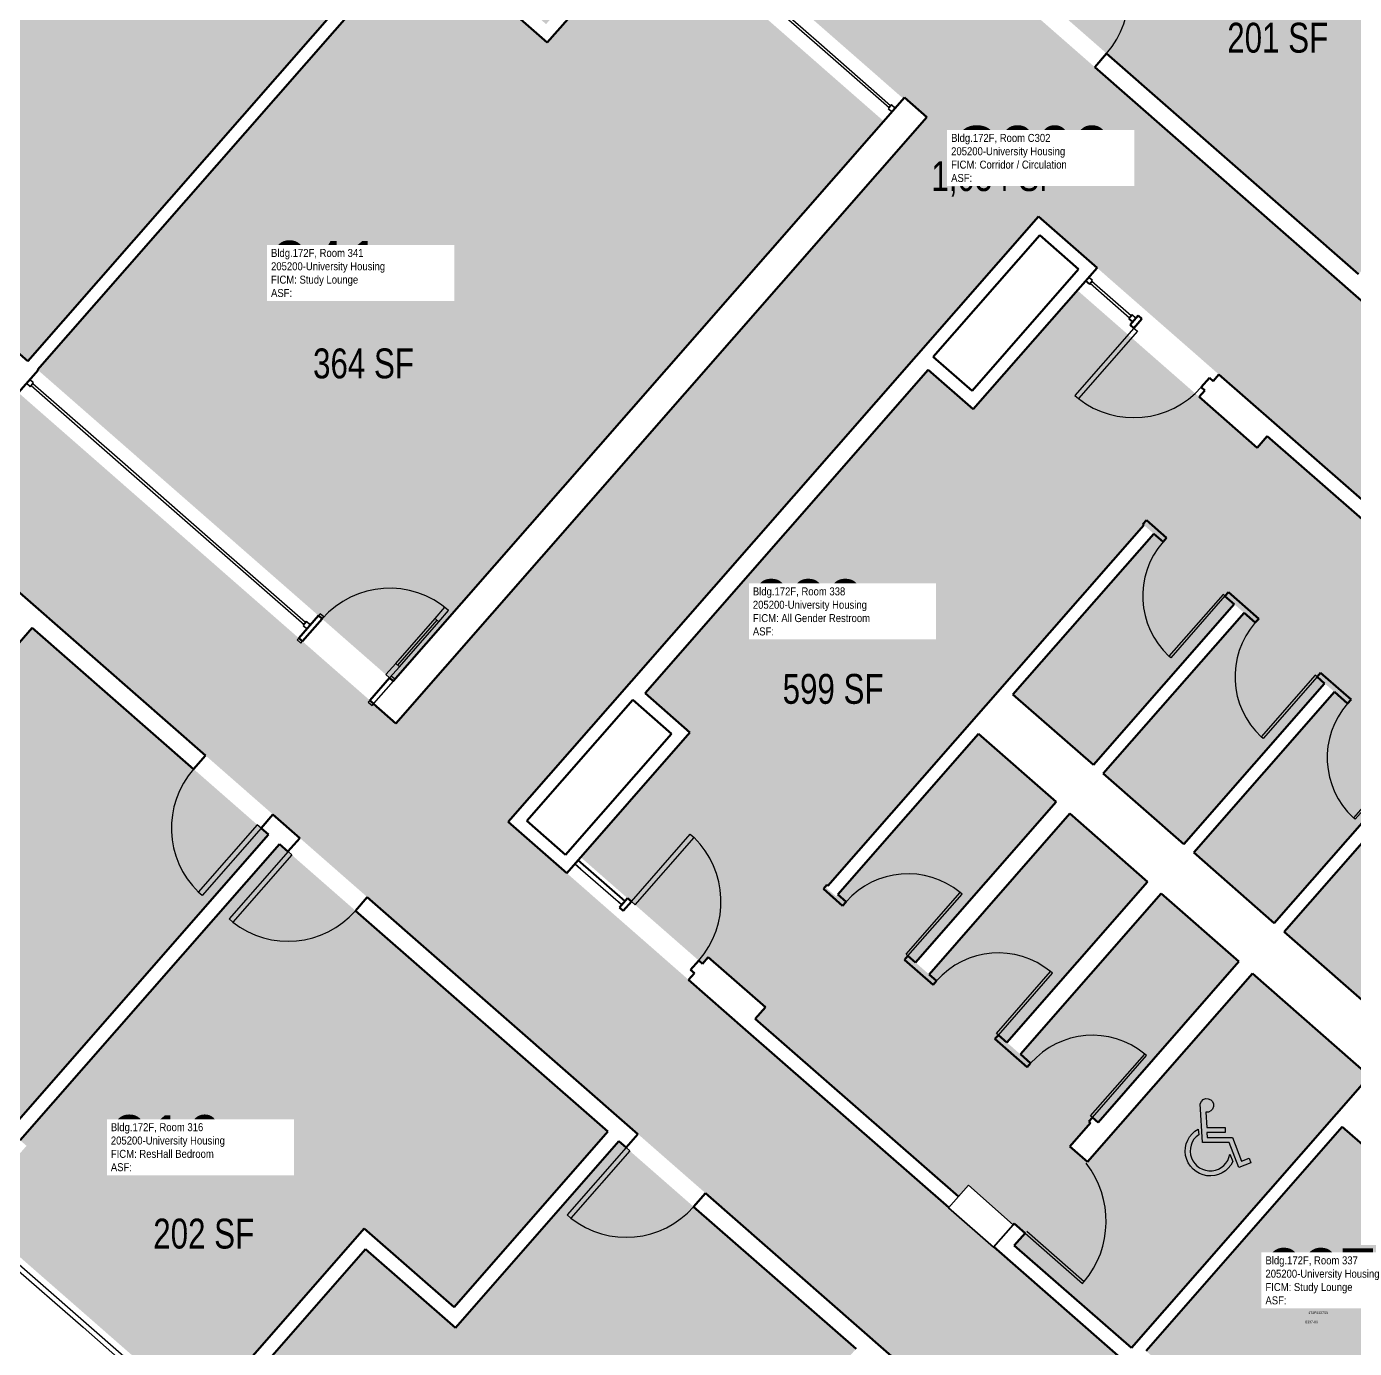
# Model space of a CAD drawing. Header units: inches. Extents: x 69234239 to 69236626, y 27656166 to 27658522.
# Drawn here: x 69234637 to 69235170, y 27657476 to 27658007 of the extents above; entities that cross this region are included whole.
import ezdxf
from ezdxf.enums import TextEntityAlignment as Align

# ---------------------------------------------------------------- set-up
doc = ezdxf.new("R2010")
doc.units = ezdxf.units.IN
doc.header["$LTSCALE"] = 100
doc.header["$MEASUREMENT"] = 0
doc.layers.get('0').update_dxf_attribs({"linetype": 'CONTINUOUS'})
for name, color, linetype in [('A-COLS', 5, 'CONTINUOUS'), ('A-DOOR', 2, 'CONTINUOUS'), ('A-GLAZ', 1, 'CONTINUOUS'), ('A-IDEN-ICON', 4, 'CONTINUOUS'), ('A-IDEN-RNUM', 7, 'CONTINUOUS'), ('A-IDEN-SNUM', 4, 'CONTINUOUS'), ('A-IDEN-VNUM', 4, 'CONTINUOUS'), ('A-WALL', 5, 'CONTINUOUS'), ('AREA-TEXT', 3, 'CONTINUOUS'), ('Rooms-Category-Color', 7, 'CONTINUOUS'), ('Rooms-College-Color', 7, 'CONTINUOUS'), ('Rooms-Department-Color', 7, 'CONTINUOUS'), ('Rooms-Division-Color', 7, 'CONTINUOUS'), ('Rooms-Information', 7, 'CONTINUOUS')]:
    doc.layers.add(name, color=color, linetype=linetype)
doc.styles.add('CP_AREA', font='arial.ttf', dxfattribs={"height": 15})
doc.styles.add('CP_ROOMSNUMBER', font='arial.ttf', dxfattribs={"height": 1})
doc.styles.add('CP_ROOMVNUMBER', font='arial.ttf', dxfattribs={"width": 0.85, "height": 0.075})

# ---------------------------------------------------------------- blocks, each defined once
blk = doc.blocks.new('08_Single-Flush - 08_Single-Flush_3_-0_ x 7_-0_-5597139-LEVEL 3')
at = {"layer": 'A-DOOR', "color": 7}
for p, q in [((16, -3.62), (16, -39.57)), ((18, -3.62), (16, -3.62)), ((18, -3.62), (18, -39.57)), ((18, -39.57), (16, -39.57))]:
    blk.add_line(p, q, dxfattribs=at)
at = {"layer": 'A-DOOR', "lineweight": 25}
blk.add_arc((18, -3.62), 36, 180, 266.8153, dxfattribs=at)
blk = doc.blocks.new('08_Single-Flush - 08_Single-Flush_3_-0_ x 7_-0_-5597140-LEVEL 3')
at = {"layer": 'A-DOOR', "color": 7}
for p, q in [((16, 3.62), (16, 39.57)), ((18, 39.57), (16, 39.57)), ((18, 3.62), (18, 39.57)), ((18, 3.62), (16, 3.62))]:
    blk.add_line(p, q, dxfattribs=at)
at = {"layer": 'A-DOOR', "lineweight": 25}
blk.add_arc((18, 3.62), 36, 93.1847, 180, dxfattribs=at)
blk = doc.blocks.new('08_Single-Flush - 08_Single-Flush_3_-0_ x 7_-0_-3393117-LEVEL 3')
at = {"layer": 'A-DOOR', "color": 7}
for p, q in [((16, -2.5), (16, -38.44)), ((18, -2.5), (16, -2.5)), ((18, -2.5), (18, -38.44)), ((18, -38.44), (16, -38.44))]:
    blk.add_line(p, q, dxfattribs=at)
at = {"layer": 'A-DOOR', "lineweight": 25}
blk.add_arc((18, -2.5), 36, 180, 266.8153, dxfattribs=at)
blk = doc.blocks.new('08_Single-Flush - 08_Single-Flush_3_-0_ x 7_-0_-3393118-LEVEL 3')
at = {"layer": 'A-DOOR', "color": 7}
for p, q in [((16, 2.5), (16, 38.44)), ((18, 38.44), (16, 38.44)), ((18, 2.5), (18, 38.44)), ((18, 2.5), (16, 2.5))]:
    blk.add_line(p, q, dxfattribs=at)
at = {"layer": 'A-DOOR', "lineweight": 25}
blk.add_arc((18, 2.5), 36, 93.1847, 180, dxfattribs=at)
blk = doc.blocks.new('Panel Door - Panel Door_2_-9_ x 7_-8_-4517476-LEVEL 3')
at = {"layer": 'A-DOOR', "color": 7}
for p, q in [((15.5, -1.06), (15.5, -34.05)), ((16.5, -1.06), (15.5, -1.06)), ((16.5, -1.06), (16.5, -34.05)), ((16.5, -34.05), (15.5, -34.05))]:
    blk.add_line(p, q, dxfattribs=at)
at = {"layer": 'A-DOOR', "lineweight": 25}
blk.add_arc((16.5, -1.06), 33, 180, 268.2635, dxfattribs=at)
blk = doc.blocks.new('Panel Door - Panel Door_2_-9_ x 7_-8_-4517478-LEVEL 3')
at = {"layer": 'A-DOOR', "color": 7}
for p, q in [((15.5, 1.06), (15.5, 34.05)), ((16.5, 34.05), (15.5, 34.05)), ((16.5, 1.06), (16.5, 34.05)), ((16.5, 1.06), (15.5, 1.06))]:
    blk.add_line(p, q, dxfattribs=at)
at = {"layer": 'A-DOOR', "lineweight": 25}
blk.add_arc((16.5, 1.06), 33, 91.7365, 180, dxfattribs=at)
blk = doc.blocks.new('Panel Door - Panel Door_3_-2_ x 7_-8_-V58-LEVEL 3')
at = {"layer": 'A-DOOR', "color": 7}
for p, q in [((18, 8.31), (18, 39.05)), ((19, 39.05), (18, 39.05)), ((19, 8.31), (19, 39.05))]:
    blk.add_line(p, q, dxfattribs=at)
at = {"layer": 'A-DOOR', "lineweight": 25}
blk.add_arc((19, 1.06), 38, 91.508, 168.978, dxfattribs=at)
blk = doc.blocks.new('CPHC')
for points in [[(10, 11), (10, 10), (6.37, 10), (6.43, 9), (11.48, 9), (13.31, 4.28), (14.82, 4.87), (15.18, 3.93), (12.74, 2.99), (10.79, 8), (5.49, 8), (5.01, 15.77, -2.310496), (6.12, 14.1), (6.31, 11)], [(4.7, 9.57, 1.506288), (10.95, 5.66), (11.53, 4.17, -1.382884), (4.63, 10.7)]]:
    blk.add_lwpolyline(points, format="xyb", close=True)

msp = doc.modelspace()

# ---------------------------------------------------------------- hatches: boundary and pattern name
at = {"layer": 'Rooms-Category-Color', "true_color": 0x728ef3}
for points in [[(69234474.84, 27658015.05), (69234477.04, 27658013.12), (69234478.93, 27658011.47), (69234491.69, 27658000.3), (69234637.24, 27657872.83), (69234695.94, 27657939.86), (69234792.97, 27658050.67), (69234834.23, 27658097.78), (69234675.91, 27658236.42), (69234674.03, 27658238.07), (69234671.83, 27658239.99), (69234568.96, 27658330.08), (69234371.97, 27658105.13)], [(69235040.42, 27658022.8), (69235171.75, 27657907.79), (69235233.41, 27657978.21), (69235197.13, 27658009.98), (69235262.95, 27658085.13), (69235167.9, 27658168.37), (69235160.41, 27658159.81), (69235162.42, 27658158.05), (69235148.75, 27658142.44), (69235146.61, 27658139.99), (69235144.6, 27658141.75)], [(69234784.07, 27657744.26), (69234981.06, 27657969.2), (69234888.91, 27658049.9), (69234845.92, 27658000.81), (69234795.19, 27658045.23), (69234699.89, 27657936.4), (69234700.13, 27657936.19), (69234641.4, 27657869.19)], [(69234537.36, 27657722.36), (69234475.53, 27657651.76), (69234606.51, 27657537.05), (69234614, 27657545.61), (69234611.94, 27657547.42), (69234625.61, 27657563.03), (69234627.75, 27657565.48), (69234629.82, 27657563.66), (69234733.97, 27657682.6), (69234639.09, 27657765.68), (69234573.47, 27657690.74)], [(69234706.66, 27657449.35), (69234772.37, 27657524.38), (69234808.48, 27657492.75), (69234870.23, 27657563.27), (69234738.39, 27657678.73), (69234634.24, 27657559.79), (69234636.77, 27657557.57), (69234620.96, 27657539.52), (69234618.89, 27657541.33), (69234611.4, 27657532.77), (69234704.84, 27657450.94)], [(69235165.23, 27657565.14), (69235118.09, 27657511.31), (69235086.43, 27657475.16), (69235088.5, 27657473.35), (69235117.27, 27657448.15), (69235175.23, 27657397.39), (69235190.95, 27657415.34), (69235192.68, 27657417.31), (69235192.72, 27657417.36), (69235254.06, 27657487.35)], [(69234772.92, 27657516.09), (69234706.8, 27657440.59), (69234706.52, 27657440.83), (69234689.39, 27657421.27), (69234689.67, 27657421.03), (69234687.36, 27657418.39), (69234818.27, 27657303.76), (69234839.84, 27657328.4), (69234849.48, 27657339.4), (69234847.41, 27657341.21), (69234863.22, 27657359.27), (69234865.76, 27657357.05), (69234969.91, 27657475.98), (69234874.65, 27657559.4), (69234809.03, 27657484.46)]]:
    msp.add_hatch(color=171, dxfattribs=at).paths.add_polyline_path(points)
at = {"layer": 'Rooms-Category-Color', "true_color": 0xadadad}
for points in [[(69234685.7, 27658243.8), (69234846.08, 27658103.34), (69234798.65, 27658049.18), (69234845.43, 27658008.22), (69234892.86, 27658062.38), (69234988.96, 27657978.23), (69234989.36, 27657978.68), (69234998.39, 27657970.78), (69234994.04, 27657965.81), (69234789.14, 27657731.84), (69234785.11, 27657727.23), (69234776.08, 27657735.13), (69234776.16, 27657735.23), (69234637.57, 27657856.59), (69234633.57, 27657860.09), (69234633.57, 27657860.09), (69234631.31, 27657862.08), (69234483.78, 27657991.27), (69234472.9, 27658000.8), (69234433.28, 27657955.56), (69234458.14, 27657933.8), (69234458.13, 27657933.78), (69234505.4, 27657892.39), (69234641.66, 27657773.07), (69234740.95, 27657686.12), (69234877.22, 27657566.79), (69234976.9, 27657479.5), (69235094.64, 27657376.4), (69235214.47, 27657271.45), (69235254.01, 27657316.6), (69235244.41, 27657325.01), (69235246.38, 27657327.27), (69235217.61, 27657352.47), (69235215.61, 27657350.19), (69235200.19, 27657363.7), (69235171.35, 27657388.98), (69235171.35, 27657388.98), (69235111.42, 27657441.46), (69235113.4, 27657443.73), (69235084.63, 27657468.93), (69235082.64, 27657466.66), (69235080.58, 27657468.47), (69235080.59, 27657468.47), (69235007.19, 27657532.75), (69234926.02, 27657603.83), (69234925.59, 27657604.21), (69234925.59, 27657604.21), (69234902.25, 27657624.64), (69234854.17, 27657666.75), (69234853.75, 27657667.12), (69234851.75, 27657668.83), (69234830.25, 27657687.67), (69234878.01, 27657742.2), (69234878.01, 27657742.2), (69234995.22, 27657876.06), (69235043.24, 27657930.88), (69235064.76, 27657912.03), (69235067.49, 27657909.64), (69235071.46, 27657906.16), (69235115.22, 27657867.84), (69235138.94, 27657847.07), (69235138.93, 27657847.07), (69235248.09, 27657751.48), (69235291.57, 27657713.4), (69235466.98, 27657559.79), (69235506.55, 27657604.96), (69235386.59, 27657710.01), (69235268.87, 27657813.1), (69235169.18, 27657900.4), (69235033.43, 27658019.28), (69234801.16, 27658222.68), (69234801.11, 27658222.73), (69234797.91, 27658225.52), (69234751.91, 27658265.8), (69234751.91, 27658265.8), (69234744.42, 27658272.37), (69234725.34, 27658289.07)], [(69234859.34, 27657673.52), (69234908.28, 27657630.67), (69234910.58, 27657633.3), (69234933.5, 27657613.23), (69234929.46, 27657608.63), (69235011.06, 27657537.17), (69235015.03, 27657541.71), (69235033.08, 27657525.89), (69235033.45, 27657526.32), (69235037.81, 27657522.5), (69235033.47, 27657517.55), (69235080.5, 27657476.36), (69235176.16, 27657585.6), (69235129.13, 27657626.78), (69235062.85, 27657551.09), (69235055.79, 27657557.27), (69235064.14, 27657566.8), (69235063.48, 27657567.38), (69235064.88, 27657568.98), (69235067.14, 27657567), (69235123.67, 27657631.56), (69235092.45, 27657658.9), (69235035.92, 27657594.34), (69235030.47, 27657599.12), (69235087, 27657663.67), (69235055.78, 27657691.02), (69234999.24, 27657626.46), (69234993.79, 27657631.24), (69235050.32, 27657695.79), (69235019.1, 27657723.13), (69234961.87, 27657657.78), (69234957.92, 27657661.24), (69234982.34, 27657689.12), (69235061.81, 27657779.87), (69235061.43, 27657780.2), (69235085.52, 27657806.95), (69235089.47, 27657803.49), (69235032.94, 27657738.93), (69235065.29, 27657710.6), (69235121.83, 27657775.16), (69235125.78, 27657771.7), (69235069.24, 27657707.14), (69235101.59, 27657678.81), (69235158.12, 27657743.37), (69235162.07, 27657739.92), (69235105.54, 27657675.36), (69235137.88, 27657647.03), (69235194.42, 27657711.59), (69235204.49, 27657722.64), (69235208.22, 27657719.37), (69235141.83, 27657643.57), (69235189.99, 27657601.39), (69235285.72, 27657710.71), (69235237.56, 27657752.88), (69235233.29, 27657748), (69235230.09, 27657750.73), (69235230.38, 27657751.06), (69235212.33, 27657766.87), (69235216.35, 27657771.46), (69235135.06, 27657842.65), (69235131.03, 27657838.04), (69235107.37, 27657858.77), (69235058.83, 27657901.27), (69235017, 27657853.5), (69234998.95, 27657869.3), (69234885.19, 27657739.4), (69234903.22, 27657723.62)]]:
    msp.add_hatch(color=253, dxfattribs=at).paths.add_polyline_path(points)
at = {"layer": 'Rooms-College-Color', "true_color": 0xadadad}
for points in [[(69234474.84, 27658015.05), (69234477.04, 27658013.12), (69234478.93, 27658011.47), (69234491.69, 27658000.3), (69234637.24, 27657872.83), (69234695.94, 27657939.86), (69234792.97, 27658050.67), (69234834.23, 27658097.78), (69234675.91, 27658236.42), (69234674.03, 27658238.07), (69234671.83, 27658239.99), (69234568.96, 27658330.08), (69234371.97, 27658105.13)], [(69234685.7, 27658243.8), (69234846.08, 27658103.34), (69234798.65, 27658049.18), (69234845.43, 27658008.22), (69234892.86, 27658062.38), (69234988.96, 27657978.23), (69234989.36, 27657978.68), (69234998.39, 27657970.78), (69234994.04, 27657965.81), (69234789.14, 27657731.84), (69234785.11, 27657727.23), (69234776.08, 27657735.13), (69234776.16, 27657735.23), (69234637.57, 27657856.59), (69234633.57, 27657860.09), (69234633.57, 27657860.09), (69234631.31, 27657862.08), (69234483.78, 27657991.27), (69234472.9, 27658000.8), (69234433.28, 27657955.56), (69234458.14, 27657933.8), (69234458.13, 27657933.78), (69234505.4, 27657892.39), (69234641.66, 27657773.07), (69234740.95, 27657686.12), (69234877.22, 27657566.79), (69234976.9, 27657479.5), (69235094.64, 27657376.4), (69235214.47, 27657271.45), (69235254.01, 27657316.6), (69235244.41, 27657325.01), (69235246.38, 27657327.27), (69235217.61, 27657352.47), (69235215.61, 27657350.19), (69235200.19, 27657363.7), (69235171.35, 27657388.98), (69235171.35, 27657388.98), (69235111.42, 27657441.46), (69235113.4, 27657443.73), (69235084.63, 27657468.93), (69235082.64, 27657466.66), (69235080.58, 27657468.47), (69235080.59, 27657468.47), (69235007.19, 27657532.75), (69234926.02, 27657603.83), (69234925.59, 27657604.21), (69234925.59, 27657604.21), (69234902.25, 27657624.64), (69234854.17, 27657666.75), (69234853.75, 27657667.12), (69234851.75, 27657668.83), (69234830.25, 27657687.67), (69234878.01, 27657742.2), (69234878.01, 27657742.2), (69234995.22, 27657876.06), (69235043.24, 27657930.88), (69235064.76, 27657912.03), (69235067.49, 27657909.64), (69235071.46, 27657906.16), (69235115.22, 27657867.84), (69235138.94, 27657847.07), (69235138.93, 27657847.07), (69235248.09, 27657751.48), (69235291.57, 27657713.4), (69235466.98, 27657559.79), (69235506.55, 27657604.96), (69235386.59, 27657710.01), (69235268.87, 27657813.1), (69235169.18, 27657900.4), (69235033.43, 27658019.28), (69234801.16, 27658222.68), (69234801.11, 27658222.73), (69234797.91, 27658225.52), (69234751.91, 27658265.8), (69234751.91, 27658265.8), (69234744.42, 27658272.37), (69234725.34, 27658289.07)], [(69235040.42, 27658022.8), (69235171.75, 27657907.79), (69235233.41, 27657978.21), (69235197.13, 27658009.98), (69235262.95, 27658085.13), (69235167.9, 27658168.37), (69235160.41, 27658159.81), (69235162.42, 27658158.05), (69235148.75, 27658142.44), (69235146.61, 27658139.99), (69235144.6, 27658141.75)], [(69234784.07, 27657744.26), (69234981.06, 27657969.2), (69234888.91, 27658049.9), (69234845.92, 27658000.81), (69234795.19, 27658045.23), (69234699.89, 27657936.4), (69234700.13, 27657936.19), (69234641.4, 27657869.19)], [(69234859.34, 27657673.52), (69234908.28, 27657630.67), (69234910.58, 27657633.3), (69234933.5, 27657613.23), (69234929.46, 27657608.63), (69235011.06, 27657537.17), (69235015.03, 27657541.71), (69235033.08, 27657525.89), (69235033.45, 27657526.32), (69235037.81, 27657522.5), (69235033.47, 27657517.55), (69235080.5, 27657476.36), (69235176.16, 27657585.6), (69235129.13, 27657626.78), (69235062.85, 27657551.09), (69235055.79, 27657557.27), (69235064.14, 27657566.8), (69235063.48, 27657567.38), (69235064.88, 27657568.98), (69235067.14, 27657567), (69235123.67, 27657631.56), (69235092.45, 27657658.9), (69235035.92, 27657594.34), (69235030.47, 27657599.12), (69235087, 27657663.67), (69235055.78, 27657691.02), (69234999.24, 27657626.46), (69234993.79, 27657631.24), (69235050.32, 27657695.79), (69235019.1, 27657723.13), (69234961.87, 27657657.78), (69234957.92, 27657661.24), (69234982.34, 27657689.12), (69235061.81, 27657779.87), (69235061.43, 27657780.2), (69235085.52, 27657806.95), (69235089.47, 27657803.49), (69235032.94, 27657738.93), (69235065.29, 27657710.6), (69235121.83, 27657775.16), (69235125.78, 27657771.7), (69235069.24, 27657707.14), (69235101.59, 27657678.81), (69235158.12, 27657743.37), (69235162.07, 27657739.92), (69235105.54, 27657675.36), (69235137.88, 27657647.03), (69235194.42, 27657711.59), (69235204.49, 27657722.64), (69235208.22, 27657719.37), (69235141.83, 27657643.57), (69235189.99, 27657601.39), (69235285.72, 27657710.71), (69235237.56, 27657752.88), (69235233.29, 27657748), (69235230.09, 27657750.73), (69235230.38, 27657751.06), (69235212.33, 27657766.87), (69235216.35, 27657771.46), (69235135.06, 27657842.65), (69235131.03, 27657838.04), (69235107.37, 27657858.77), (69235058.83, 27657901.27), (69235017, 27657853.5), (69234998.95, 27657869.3), (69234885.19, 27657739.4), (69234903.22, 27657723.62)], [(69234537.36, 27657722.36), (69234475.53, 27657651.76), (69234606.51, 27657537.05), (69234614, 27657545.61), (69234611.94, 27657547.42), (69234625.61, 27657563.03), (69234627.75, 27657565.48), (69234629.82, 27657563.66), (69234733.97, 27657682.6), (69234639.09, 27657765.68), (69234573.47, 27657690.74)], [(69234706.66, 27657449.35), (69234772.37, 27657524.38), (69234808.48, 27657492.75), (69234870.23, 27657563.27), (69234738.39, 27657678.73), (69234634.24, 27657559.79), (69234636.77, 27657557.57), (69234620.96, 27657539.52), (69234618.89, 27657541.33), (69234611.4, 27657532.77), (69234704.84, 27657450.94)], [(69235165.23, 27657565.14), (69235118.09, 27657511.31), (69235086.43, 27657475.16), (69235088.5, 27657473.35), (69235117.27, 27657448.15), (69235175.23, 27657397.39), (69235190.95, 27657415.34), (69235192.68, 27657417.31), (69235192.72, 27657417.36), (69235254.06, 27657487.35)], [(69234772.92, 27657516.09), (69234706.8, 27657440.59), (69234706.52, 27657440.83), (69234689.39, 27657421.27), (69234689.67, 27657421.03), (69234687.36, 27657418.39), (69234818.27, 27657303.76), (69234839.84, 27657328.4), (69234849.48, 27657339.4), (69234847.41, 27657341.21), (69234863.22, 27657359.27), (69234865.76, 27657357.05), (69234969.91, 27657475.98), (69234874.65, 27657559.4), (69234809.03, 27657484.46)]]:
    msp.add_hatch(color=253, dxfattribs=at).paths.add_polyline_path(points)
at = {"layer": 'Rooms-Department-Color', "true_color": 0x604aed}
for points in [[(69234474.84, 27658015.05), (69234477.04, 27658013.12), (69234478.93, 27658011.47), (69234491.69, 27658000.3), (69234637.24, 27657872.83), (69234695.94, 27657939.86), (69234792.97, 27658050.67), (69234834.23, 27658097.78), (69234675.91, 27658236.42), (69234674.03, 27658238.07), (69234671.83, 27658239.99), (69234568.96, 27658330.08), (69234371.97, 27658105.13)], [(69235040.42, 27658022.8), (69235171.75, 27657907.79), (69235233.41, 27657978.21), (69235197.13, 27658009.98), (69235262.95, 27658085.13), (69235167.9, 27658168.37), (69235160.41, 27658159.81), (69235162.42, 27658158.05), (69235148.75, 27658142.44), (69235146.61, 27658139.99), (69235144.6, 27658141.75)], [(69234784.07, 27657744.26), (69234981.06, 27657969.2), (69234888.91, 27658049.9), (69234845.92, 27658000.81), (69234795.19, 27658045.23), (69234699.89, 27657936.4), (69234700.13, 27657936.19), (69234641.4, 27657869.19)], [(69234537.36, 27657722.36), (69234475.53, 27657651.76), (69234606.51, 27657537.05), (69234614, 27657545.61), (69234611.94, 27657547.42), (69234625.61, 27657563.03), (69234627.75, 27657565.48), (69234629.82, 27657563.66), (69234733.97, 27657682.6), (69234639.09, 27657765.68), (69234573.47, 27657690.74)], [(69234706.66, 27657449.35), (69234772.37, 27657524.38), (69234808.48, 27657492.75), (69234870.23, 27657563.27), (69234738.39, 27657678.73), (69234634.24, 27657559.79), (69234636.77, 27657557.57), (69234620.96, 27657539.52), (69234618.89, 27657541.33), (69234611.4, 27657532.77), (69234704.84, 27657450.94)], [(69235165.23, 27657565.14), (69235118.09, 27657511.31), (69235086.43, 27657475.16), (69235088.5, 27657473.35), (69235117.27, 27657448.15), (69235175.23, 27657397.39), (69235190.95, 27657415.34), (69235192.68, 27657417.31), (69235192.72, 27657417.36), (69235254.06, 27657487.35)], [(69234772.92, 27657516.09), (69234706.8, 27657440.59), (69234706.52, 27657440.83), (69234689.39, 27657421.27), (69234689.67, 27657421.03), (69234687.36, 27657418.39), (69234818.27, 27657303.76), (69234839.84, 27657328.4), (69234849.48, 27657339.4), (69234847.41, 27657341.21), (69234863.22, 27657359.27), (69234865.76, 27657357.05), (69234969.91, 27657475.98), (69234874.65, 27657559.4), (69234809.03, 27657484.46)]]:
    msp.add_hatch(color=173, dxfattribs=at).paths.add_polyline_path(points)
at = {"layer": 'Rooms-Department-Color', "true_color": 0xacacac}
for points in [[(69234685.7, 27658243.8), (69234846.08, 27658103.34), (69234798.65, 27658049.18), (69234845.43, 27658008.22), (69234892.86, 27658062.38), (69234988.96, 27657978.23), (69234989.36, 27657978.68), (69234998.39, 27657970.78), (69234994.04, 27657965.81), (69234789.14, 27657731.84), (69234785.11, 27657727.23), (69234776.08, 27657735.13), (69234776.16, 27657735.23), (69234637.57, 27657856.59), (69234633.57, 27657860.09), (69234633.57, 27657860.09), (69234631.31, 27657862.08), (69234483.78, 27657991.27), (69234472.9, 27658000.8), (69234433.28, 27657955.56), (69234458.14, 27657933.8), (69234458.13, 27657933.78), (69234505.4, 27657892.39), (69234641.66, 27657773.07), (69234740.95, 27657686.12), (69234877.22, 27657566.79), (69234976.9, 27657479.5), (69235094.64, 27657376.4), (69235214.47, 27657271.45), (69235254.01, 27657316.6), (69235244.41, 27657325.01), (69235246.38, 27657327.27), (69235217.61, 27657352.47), (69235215.61, 27657350.19), (69235200.19, 27657363.7), (69235171.35, 27657388.98), (69235171.35, 27657388.98), (69235111.42, 27657441.46), (69235113.4, 27657443.73), (69235084.63, 27657468.93), (69235082.64, 27657466.66), (69235080.58, 27657468.47), (69235080.59, 27657468.47), (69235007.19, 27657532.75), (69234926.02, 27657603.83), (69234925.59, 27657604.21), (69234925.59, 27657604.21), (69234902.25, 27657624.64), (69234854.17, 27657666.75), (69234853.75, 27657667.12), (69234851.75, 27657668.83), (69234830.25, 27657687.67), (69234878.01, 27657742.2), (69234878.01, 27657742.2), (69234995.22, 27657876.06), (69235043.24, 27657930.88), (69235064.76, 27657912.03), (69235067.49, 27657909.64), (69235071.46, 27657906.16), (69235115.22, 27657867.84), (69235138.94, 27657847.07), (69235138.93, 27657847.07), (69235248.09, 27657751.48), (69235291.57, 27657713.4), (69235466.98, 27657559.79), (69235506.55, 27657604.96), (69235386.59, 27657710.01), (69235268.87, 27657813.1), (69235169.18, 27657900.4), (69235033.43, 27658019.28), (69234801.16, 27658222.68), (69234801.11, 27658222.73), (69234797.91, 27658225.52), (69234751.91, 27658265.8), (69234751.91, 27658265.8), (69234744.42, 27658272.37), (69234725.34, 27658289.07)], [(69234859.34, 27657673.52), (69234908.28, 27657630.67), (69234910.58, 27657633.3), (69234933.5, 27657613.23), (69234929.46, 27657608.63), (69235011.06, 27657537.17), (69235015.03, 27657541.71), (69235033.08, 27657525.89), (69235033.45, 27657526.32), (69235037.81, 27657522.5), (69235033.47, 27657517.55), (69235080.5, 27657476.36), (69235176.16, 27657585.6), (69235129.13, 27657626.78), (69235062.85, 27657551.09), (69235055.79, 27657557.27), (69235064.14, 27657566.8), (69235063.48, 27657567.38), (69235064.88, 27657568.98), (69235067.14, 27657567), (69235123.67, 27657631.56), (69235092.45, 27657658.9), (69235035.92, 27657594.34), (69235030.47, 27657599.12), (69235087, 27657663.67), (69235055.78, 27657691.02), (69234999.24, 27657626.46), (69234993.79, 27657631.24), (69235050.32, 27657695.79), (69235019.1, 27657723.13), (69234961.87, 27657657.78), (69234957.92, 27657661.24), (69234982.34, 27657689.12), (69235061.81, 27657779.87), (69235061.43, 27657780.2), (69235085.52, 27657806.95), (69235089.47, 27657803.49), (69235032.94, 27657738.93), (69235065.29, 27657710.6), (69235121.83, 27657775.16), (69235125.78, 27657771.7), (69235069.24, 27657707.14), (69235101.59, 27657678.81), (69235158.12, 27657743.37), (69235162.07, 27657739.92), (69235105.54, 27657675.36), (69235137.88, 27657647.03), (69235194.42, 27657711.59), (69235204.49, 27657722.64), (69235208.22, 27657719.37), (69235141.83, 27657643.57), (69235189.99, 27657601.39), (69235285.72, 27657710.71), (69235237.56, 27657752.88), (69235233.29, 27657748), (69235230.09, 27657750.73), (69235230.38, 27657751.06), (69235212.33, 27657766.87), (69235216.35, 27657771.46), (69235135.06, 27657842.65), (69235131.03, 27657838.04), (69235107.37, 27657858.77), (69235058.83, 27657901.27), (69235017, 27657853.5), (69234998.95, 27657869.3), (69234885.19, 27657739.4), (69234903.22, 27657723.62)]]:
    msp.add_hatch(color=253, dxfattribs=at).paths.add_polyline_path(points)
at = {"layer": 'Rooms-Division-Color', "true_color": 0x604aed}
for points in [[(69234474.84, 27658015.05), (69234477.04, 27658013.12), (69234478.93, 27658011.47), (69234491.69, 27658000.3), (69234637.24, 27657872.83), (69234695.94, 27657939.86), (69234792.97, 27658050.67), (69234834.23, 27658097.78), (69234675.91, 27658236.42), (69234674.03, 27658238.07), (69234671.83, 27658239.99), (69234568.96, 27658330.08), (69234371.97, 27658105.13)], [(69235040.42, 27658022.8), (69235171.75, 27657907.79), (69235233.41, 27657978.21), (69235197.13, 27658009.98), (69235262.95, 27658085.13), (69235167.9, 27658168.37), (69235160.41, 27658159.81), (69235162.42, 27658158.05), (69235148.75, 27658142.44), (69235146.61, 27658139.99), (69235144.6, 27658141.75)], [(69234784.07, 27657744.26), (69234981.06, 27657969.2), (69234888.91, 27658049.9), (69234845.92, 27658000.81), (69234795.19, 27658045.23), (69234699.89, 27657936.4), (69234700.13, 27657936.19), (69234641.4, 27657869.19)], [(69234537.36, 27657722.36), (69234475.53, 27657651.76), (69234606.51, 27657537.05), (69234614, 27657545.61), (69234611.94, 27657547.42), (69234625.61, 27657563.03), (69234627.75, 27657565.48), (69234629.82, 27657563.66), (69234733.97, 27657682.6), (69234639.09, 27657765.68), (69234573.47, 27657690.74)], [(69234706.66, 27657449.35), (69234772.37, 27657524.38), (69234808.48, 27657492.75), (69234870.23, 27657563.27), (69234738.39, 27657678.73), (69234634.24, 27657559.79), (69234636.77, 27657557.57), (69234620.96, 27657539.52), (69234618.89, 27657541.33), (69234611.4, 27657532.77), (69234704.84, 27657450.94)], [(69235165.23, 27657565.14), (69235118.09, 27657511.31), (69235086.43, 27657475.16), (69235088.5, 27657473.35), (69235117.27, 27657448.15), (69235175.23, 27657397.39), (69235190.95, 27657415.34), (69235192.68, 27657417.31), (69235192.72, 27657417.36), (69235254.06, 27657487.35)], [(69234772.92, 27657516.09), (69234706.8, 27657440.59), (69234706.52, 27657440.83), (69234689.39, 27657421.27), (69234689.67, 27657421.03), (69234687.36, 27657418.39), (69234818.27, 27657303.76), (69234839.84, 27657328.4), (69234849.48, 27657339.4), (69234847.41, 27657341.21), (69234863.22, 27657359.27), (69234865.76, 27657357.05), (69234969.91, 27657475.98), (69234874.65, 27657559.4), (69234809.03, 27657484.46)]]:
    msp.add_hatch(color=173, dxfattribs=at).paths.add_polyline_path(points)
at = {"layer": 'Rooms-Division-Color', "true_color": 0xadadad}
for points in [[(69234685.7, 27658243.8), (69234846.08, 27658103.34), (69234798.65, 27658049.18), (69234845.43, 27658008.22), (69234892.86, 27658062.38), (69234988.96, 27657978.23), (69234989.36, 27657978.68), (69234998.39, 27657970.78), (69234994.04, 27657965.81), (69234789.14, 27657731.84), (69234785.11, 27657727.23), (69234776.08, 27657735.13), (69234776.16, 27657735.23), (69234637.57, 27657856.59), (69234633.57, 27657860.09), (69234633.57, 27657860.09), (69234631.31, 27657862.08), (69234483.78, 27657991.27), (69234472.9, 27658000.8), (69234433.28, 27657955.56), (69234458.14, 27657933.8), (69234458.13, 27657933.78), (69234505.4, 27657892.39), (69234641.66, 27657773.07), (69234740.95, 27657686.12), (69234877.22, 27657566.79), (69234976.9, 27657479.5), (69235094.64, 27657376.4), (69235214.47, 27657271.45), (69235254.01, 27657316.6), (69235244.41, 27657325.01), (69235246.38, 27657327.27), (69235217.61, 27657352.47), (69235215.61, 27657350.19), (69235200.19, 27657363.7), (69235171.35, 27657388.98), (69235171.35, 27657388.98), (69235111.42, 27657441.46), (69235113.4, 27657443.73), (69235084.63, 27657468.93), (69235082.64, 27657466.66), (69235080.58, 27657468.47), (69235080.59, 27657468.47), (69235007.19, 27657532.75), (69234926.02, 27657603.83), (69234925.59, 27657604.21), (69234925.59, 27657604.21), (69234902.25, 27657624.64), (69234854.17, 27657666.75), (69234853.75, 27657667.12), (69234851.75, 27657668.83), (69234830.25, 27657687.67), (69234878.01, 27657742.2), (69234878.01, 27657742.2), (69234995.22, 27657876.06), (69235043.24, 27657930.88), (69235064.76, 27657912.03), (69235067.49, 27657909.64), (69235071.46, 27657906.16), (69235115.22, 27657867.84), (69235138.94, 27657847.07), (69235138.93, 27657847.07), (69235248.09, 27657751.48), (69235291.57, 27657713.4), (69235466.98, 27657559.79), (69235506.55, 27657604.96), (69235386.59, 27657710.01), (69235268.87, 27657813.1), (69235169.18, 27657900.4), (69235033.43, 27658019.28), (69234801.16, 27658222.68), (69234801.11, 27658222.73), (69234797.91, 27658225.52), (69234751.91, 27658265.8), (69234751.91, 27658265.8), (69234744.42, 27658272.37), (69234725.34, 27658289.07)], [(69234859.34, 27657673.52), (69234908.28, 27657630.67), (69234910.58, 27657633.3), (69234933.5, 27657613.23), (69234929.46, 27657608.63), (69235011.06, 27657537.17), (69235015.03, 27657541.71), (69235033.08, 27657525.89), (69235033.45, 27657526.32), (69235037.81, 27657522.5), (69235033.47, 27657517.55), (69235080.5, 27657476.36), (69235176.16, 27657585.6), (69235129.13, 27657626.78), (69235062.85, 27657551.09), (69235055.79, 27657557.27), (69235064.14, 27657566.8), (69235063.48, 27657567.38), (69235064.88, 27657568.98), (69235067.14, 27657567), (69235123.67, 27657631.56), (69235092.45, 27657658.9), (69235035.92, 27657594.34), (69235030.47, 27657599.12), (69235087, 27657663.67), (69235055.78, 27657691.02), (69234999.24, 27657626.46), (69234993.79, 27657631.24), (69235050.32, 27657695.79), (69235019.1, 27657723.13), (69234961.87, 27657657.78), (69234957.92, 27657661.24), (69234982.34, 27657689.12), (69235061.81, 27657779.87), (69235061.43, 27657780.2), (69235085.52, 27657806.95), (69235089.47, 27657803.49), (69235032.94, 27657738.93), (69235065.29, 27657710.6), (69235121.83, 27657775.16), (69235125.78, 27657771.7), (69235069.24, 27657707.14), (69235101.59, 27657678.81), (69235158.12, 27657743.37), (69235162.07, 27657739.92), (69235105.54, 27657675.36), (69235137.88, 27657647.03), (69235194.42, 27657711.59), (69235204.49, 27657722.64), (69235208.22, 27657719.37), (69235141.83, 27657643.57), (69235189.99, 27657601.39), (69235285.72, 27657710.71), (69235237.56, 27657752.88), (69235233.29, 27657748), (69235230.09, 27657750.73), (69235230.38, 27657751.06), (69235212.33, 27657766.87), (69235216.35, 27657771.46), (69235135.06, 27657842.65), (69235131.03, 27657838.04), (69235107.37, 27657858.77), (69235058.83, 27657901.27), (69235017, 27657853.5), (69234998.95, 27657869.3), (69234885.19, 27657739.4), (69234903.22, 27657723.62)]]:
    msp.add_hatch(color=253, dxfattribs=at).paths.add_polyline_path(points)

# ---------------------------------------------------------------- linework, layer by layer
at = {"layer": 'A-COLS', "lineweight": 35}
for p, q in [((69235007.12, 27657532.69), (69235015.03, 27657541.71)), ((69235015.03, 27657541.71), (69235033.08, 27657525.89)), ((69235025.17, 27657516.87), (69235007.12, 27657532.69)), ((69235033.08, 27657525.89), (69235025.17, 27657516.87))]:
    msp.add_line(p, q, dxfattribs=at)
at = {"layer": 'A-DOOR'}
for p, q in [((69234754.65, 27657771.34), (69234753.99, 27657770.59)), ((69234756.16, 27657770.03), (69234754.65, 27657771.34)), ((69234755.5, 27657769.27), (69234756.16, 27657770.03)), ((69234800.84, 27657769.45), (69234804.79, 27657773.96)), ((69234802.35, 27657768.13), (69234806.3, 27657772.64)), ((69234806.3, 27657772.64), (69234804.79, 27657773.96)), ((69234785.03, 27657751.39), (69234800.84, 27657769.45)), ((69234801.59, 27657768.79), (69234785.78, 27657750.73)), ((69234786.53, 27657750.07), (69234802.35, 27657768.13)), ((69234800.84, 27657769.45), (69234802.35, 27657768.13)), ((69234746.09, 27657761.56), (69234745.43, 27657760.81)), ((69234745.43, 27657760.81), (69234746.93, 27657759.49)), ((69234746.93, 27657759.49), (69234747.59, 27657760.25)), ((69234781.08, 27657746.88), (69234785.03, 27657751.39)), ((69234782.58, 27657745.56), (69234786.53, 27657750.07)), ((69234785.03, 27657751.39), (69234786.53, 27657750.07)), ((69234782.58, 27657745.56), (69234781.08, 27657746.88)), ((69234783.24, 27657746.31), (69234782.58, 27657745.56)), ((69234784.73, 27657745.01), (69234783.24, 27657746.31)), ((69234774.68, 27657736.53), (69234774.02, 27657735.78)), ((69234774.02, 27657735.78), (69234775.52, 27657734.46)), ((69234775.52, 27657734.46), (69234776.1, 27657735.12))]:
    msp.add_line(p, q, dxfattribs=at)
at = {"layer": 'A-DOOR', "lineweight": 25}
msp.add_arc((69234782.58, 27657745.56), 36, 48.7914, 138.7914, dxfattribs=at)
at = {"layer": 'A-GLAZ'}
for p, q in [((69234923.88, 27658026.58), (69234954.28, 27657999.96)), ((69234954.94, 27658000.71), (69234924.54, 27658027.33)), ((69234954.28, 27657999.96), (69234983.17, 27657974.65)), ((69234983.83, 27657975.41), (69234954.94, 27658000.71)), ((69234983.17, 27657974.65), (69234983.83, 27657975.41)), ((69235064.62, 27657904.84), (69235063.96, 27657904.09)), ((69235063.96, 27657904.09), (69235079.77, 27657890.25)), ((69235080.43, 27657891), (69235064.62, 27657904.84)), ((69235079.77, 27657890.25), (69235080.43, 27657891)), ((69234639.28, 27657863.74), (69234638.62, 27657862.99)), ((69234638.62, 27657862.99), (69234674.65, 27657831.44)), ((69234675.3, 27657832.19), (69234639.28, 27657863.74)), ((69234674.65, 27657831.44), (69234712.18, 27657798.57)), ((69234712.84, 27657799.32), (69234675.3, 27657832.19)), ((69234712.18, 27657798.57), (69234748.21, 27657767.02)), ((69234748.87, 27657767.77), (69234712.84, 27657799.32)), ((69234748.21, 27657767.02), (69234748.87, 27657767.77)), ((69234859.3, 27657668.91), (69234874.38, 27657655.7)), ((69234614.16, 27657527.03), (69234676.87, 27657472.12)), ((69234629.39, 27657511.03), (69234659.48, 27657484.68)), ((69234674.53, 27657471.5), (69234659.48, 27657484.68))]:
    msp.add_line(p, q, dxfattribs=at)
at = {"layer": 'A-GLAZ', "lineweight": 40}
for p, q in [((69234984.16, 27657975.78), (69234982.85, 27657974.28)), ((69234982.85, 27657974.28), (69234984.35, 27657972.96)), ((69234985.67, 27657974.46), (69234984.16, 27657975.78)), ((69234984.35, 27657972.96), (69234985.67, 27657974.46)), ((69234749.2, 27657768.15), (69234747.88, 27657766.64)), ((69234747.88, 27657766.64), (69234749.38, 27657765.32)), ((69234750.7, 27657766.83), (69234749.2, 27657768.15)), ((69234749.38, 27657765.32), (69234750.7, 27657766.83))]:
    msp.add_line(p, q, dxfattribs=at)
at = {"layer": 'A-GLAZ', "lineweight": 40, "extrusion": (0, 0, -1)}
for p, q in [((69235063.45, 27657906.54), (69235062.13, 27657905.03)), ((69235062.13, 27657905.03), (69235063.63, 27657903.71)), ((69235064.95, 27657905.22), (69235063.45, 27657906.54)), ((69235063.63, 27657903.71), (69235064.95, 27657905.22)), ((69235080.76, 27657891.38), (69235079.44, 27657889.87)), ((69235079.44, 27657889.87), (69235080.94, 27657888.55)), ((69235082.26, 27657890.06), (69235080.76, 27657891.38)), ((69235080.94, 27657888.55), (69235082.26, 27657890.06)), ((69234638.1, 27657865.43), (69234636.78, 27657863.93)), ((69234636.78, 27657863.93), (69234638.29, 27657862.61)), ((69234639.61, 27657864.12), (69234638.1, 27657865.43)), ((69234638.29, 27657862.61), (69234639.61, 27657864.12)), ((69234857.04, 27657670.88), (69234859.3, 27657668.91)), ((69234877.2, 27657655.89), (69234858.36, 27657672.39)), ((69234874.38, 27657655.7), (69234875.88, 27657654.39)), ((69234875.88, 27657654.39), (69234877.2, 27657655.89))]:
    msp.add_line(p, q, dxfattribs=at)
at = {"layer": 'A-WALL', "lineweight": 50}
for p, q in [((69234637.24, 27657872.83), (69234351.85, 27658122.76)), ((69234807.88, 27658067.69), (69234637.24, 27657872.83)), ((69234641.19, 27657869.37), (69234795.19, 27658045.23)), ((69234795.19, 27658045.23), (69234845.92, 27658000.81)), ((69234845.92, 27658000.81), (69234862.49, 27658019.73)), ((69235070.54, 27657996.42), (69235065.77, 27657990.96)), ((69235171.75, 27657907.79), (69235070.54, 27657996.42)), ((69235065.77, 27657990.96), (69235173.91, 27657896.26)), ((69234989.36, 27657978.68), (69234784.07, 27657744.26)), ((69234998.39, 27657970.78), (69234989.36, 27657978.68)), ((69234785.11, 27657727.23), (69234998.39, 27657970.78)), ((69235043.24, 27657930.88), (69234879.74, 27657744.18)), ((69235066.74, 27657910.3), (69235043.24, 27657930.88)), ((69235000.9, 27657874.57), (69235043.73, 27657923.47)), ((69235043.73, 27657923.47), (69235059.33, 27657909.81)), ((69235059.33, 27657909.81), (69235016.51, 27657860.91)), ((69235017, 27657853.5), (69235066.74, 27657910.3)), ((69235083.25, 27657891.19), (69235079.96, 27657887.42)), ((69235079.96, 27657887.42), (69235081.46, 27657886.11)), ((69235081.46, 27657886.11), (69235084.75, 27657889.87)), ((69235084.75, 27657889.87), (69235083.25, 27657891.19)), ((69235016.51, 27657860.91), (69235000.9, 27657874.57)), ((69234633.49, 27657860.17), (69234641.4, 27657869.19)), ((69234641.4, 27657869.19), (69234641.19, 27657869.37)), ((69234885.19, 27657739.4), (69234998.95, 27657869.3)), ((69234998.95, 27657869.3), (69235017, 27657853.5)), ((69235111.84, 27657866.15), (69235108.54, 27657862.39)), ((69235113.34, 27657864.83), (69235111.84, 27657866.15)), ((69235115.65, 27657867.47), (69235113.34, 27657864.83)), ((69235138.94, 27657847.07), (69235115.65, 27657867.47)), ((69234708.65, 27657714.4), (69234537.55, 27657864.24)), ((69235110.05, 27657861.07), (69235107.74, 27657858.44)), ((69235108.54, 27657862.39), (69235110.05, 27657861.07)), ((69235107.74, 27657858.44), (69235131.03, 27657838.04)), ((69235220.22, 27657775.88), (69235138.93, 27657847.07)), ((69235131.03, 27657838.04), (69235135.06, 27657842.65)), ((69235135.06, 27657842.65), (69235216.35, 27657771.46)), ((69235085.52, 27657806.95), (69234958.62, 27657662.04)), ((69235086.55, 27657808.87), (69235085.15, 27657807.28)), ((69235085.15, 27657807.28), (69235085.52, 27657806.95)), ((69235094.63, 27657801.79), (69235086.55, 27657808.87)), ((69235032.94, 27657738.93), (69235089.47, 27657803.49)), ((69235089.47, 27657803.49), (69235093.23, 27657800.2)), ((69235093.23, 27657800.2), (69235094.63, 27657801.79)), ((69235121.83, 27657775.16), (69235065.29, 27657710.6)), ((69235119.46, 27657780.05), (69235118.06, 27657778.46)), ((69235118.06, 27657778.46), (69235121.83, 27657775.16)), ((69235131.69, 27657769.35), (69235119.46, 27657780.05)), ((69234753.99, 27657770.59), (69234746.09, 27657761.56)), ((69234755.5, 27657769.27), (69234753.99, 27657770.59)), ((69235069.24, 27657707.14), (69235125.78, 27657771.7)), ((69235125.78, 27657771.7), (69235130.29, 27657767.75)), ((69234573.47, 27657690.74), (69234639.09, 27657765.68)), ((69234639.09, 27657765.68), (69234703.87, 27657708.95)), ((69234747.59, 27657760.25), (69234755.5, 27657769.27)), ((69235130.29, 27657767.75), (69235131.69, 27657769.35)), ((69234746.09, 27657761.56), (69234747.59, 27657760.25)), ((69234782.58, 27657745.56), (69234774.68, 27657736.53)), ((69234784.07, 27657744.26), (69234782.58, 27657745.56)), ((69234879.74, 27657744.18), (69234830.25, 27657687.67)), ((69235158.12, 27657743.37), (69235101.59, 27657678.81)), ((69235156.51, 27657747.61), (69235155.11, 27657746.01)), ((69235155.11, 27657746.01), (69235158.12, 27657743.37)), ((69235168.74, 27657736.9), (69235156.51, 27657747.61)), ((69234903.22, 27657723.62), (69234885.19, 27657739.4)), ((69235065.29, 27657710.6), (69235032.94, 27657738.93)), ((69235105.54, 27657675.36), (69235162.07, 27657739.92)), ((69235162.07, 27657739.92), (69235167.34, 27657735.3)), ((69234774.68, 27657736.53), (69234776.16, 27657735.23)), ((69234776.16, 27657735.23), (69234776.08, 27657735.13)), ((69234776.08, 27657735.13), (69234785.11, 27657727.23)), ((69234837.66, 27657688.16), (69234880.23, 27657736.77)), ((69234880.23, 27657736.77), (69234895.81, 27657723.13)), ((69235167.34, 27657735.3), (69235168.74, 27657736.9)), ((69234895.81, 27657723.13), (69234853.24, 27657674.51)), ((69234853.73, 27657667.1), (69234903.22, 27657723.62)), ((69234962.57, 27657658.58), (69235019.1, 27657723.13)), ((69235019.1, 27657723.13), (69235050.32, 27657695.79)), ((69235141.83, 27657643.57), (69235208.25, 27657719.41)), ((69234703.87, 27657708.95), (69234708.65, 27657714.4)), ((69235194.42, 27657711.59), (69235137.88, 27657647.03)), ((69235101.59, 27657678.81), (69235069.24, 27657707.14)), ((69235050.32, 27657695.79), (69234993.79, 27657631.24)), ((69234735.73, 27657690.69), (69234730.96, 27657685.23)), ((69234746.56, 27657681.21), (69234735.73, 27657690.69)), ((69234999.24, 27657626.46), (69235055.78, 27657691.02)), ((69235055.78, 27657691.02), (69235087, 27657663.67)), ((69234730.96, 27657685.23), (69234733.97, 27657682.6)), ((69234830.25, 27657687.67), (69234853.73, 27657667.1)), ((69234853.24, 27657674.51), (69234837.66, 27657688.16)), ((69234733.97, 27657682.6), (69234629.82, 27657563.66)), ((69234741.78, 27657675.75), (69234746.56, 27657681.21)), ((69234634.24, 27657559.79), (69234738.39, 27657678.73)), ((69234738.39, 27657678.73), (69234741.78, 27657675.75)), ((69235137.88, 27657647.03), (69235105.54, 27657675.36)), ((69235087, 27657663.67), (69235030.47, 27657599.12)), ((69234773.64, 27657657.49), (69234768.87, 27657652.03)), ((69234882.35, 27657562.29), (69234773.64, 27657657.49)), ((69234958.25, 27657662.36), (69234956.85, 27657660.76)), ((69234956.85, 27657660.76), (69234964.55, 27657654.01)), ((69234958.62, 27657662.04), (69234958.25, 27657662.36)), ((69234965.95, 27657655.61), (69234962.57, 27657658.58)), ((69235035.92, 27657594.34), (69235092.45, 27657658.9)), ((69235092.45, 27657658.9), (69235123.67, 27657631.56)), ((69234878.19, 27657657.02), (69234874.89, 27657653.26)), ((69234874.89, 27657653.26), (69234876.39, 27657651.94)), ((69234876.39, 27657651.94), (69234879.69, 27657655.7)), ((69234879.69, 27657655.7), (69234878.19, 27657657.02)), ((69234879.69, 27657655.7), (69234878.19, 27657657.02)), ((69234964.55, 27657654.01), (69234965.95, 27657655.61)), ((69234768.87, 27657652.03), (69234870.23, 27657563.27)), ((69235189.99, 27657601.39), (69235141.83, 27657643.57)), ((69234906.77, 27657631.98), (69234903.48, 27657628.22)), ((69234908.28, 27657630.67), (69234906.77, 27657631.98)), ((69234908.28, 27657630.67), (69234906.77, 27657631.98)), ((69234910.58, 27657633.3), (69234908.28, 27657630.67)), ((69234933.5, 27657613.23), (69234910.58, 27657633.3)), ((69234990.78, 27657633.87), (69234989.38, 27657632.27)), ((69234989.38, 27657632.27), (69235000.85, 27657622.23)), ((69234993.79, 27657631.24), (69234990.78, 27657633.87)), ((69235067.14, 27657567), (69235123.67, 27657631.56)), ((69234904.98, 27657626.91), (69234902.68, 27657624.27)), ((69234903.48, 27657628.22), (69234904.98, 27657626.91)), ((69234903.48, 27657628.22), (69234904.98, 27657626.91)), ((69235002.25, 27657623.82), (69234999.24, 27657626.46)), ((69235062.85, 27657551.09), (69235129.13, 27657626.78)), ((69235129.13, 27657626.78), (69235176.16, 27657585.6)), ((69234902.68, 27657624.27), (69234925.59, 27657604.21)), ((69235000.85, 27657622.23), (69235002.25, 27657623.82)), ((69234933.5, 27657613.23), (69234929.46, 27657608.63)), ((69234925.59, 27657604.21), (69235007.18, 27657532.75)), ((69235011.06, 27657537.17), (69234929.46, 27657608.63)), ((69235027.08, 27657602.08), (69235025.68, 27657600.49)), ((69235025.68, 27657600.49), (69235038.66, 27657589.12)), ((69235030.47, 27657599.12), (69235027.08, 27657602.08)), ((69235040.06, 27657590.72), (69235035.92, 27657594.34)), ((69235038.66, 27657589.12), (69235040.06, 27657590.72)), ((69235176.16, 27657585.6), (69235080.5, 27657476.36)), ((69235064.14, 27657566.8), (69235055.79, 27657557.27)), ((69235064.88, 27657568.98), (69235063.48, 27657567.38)), ((69235063.48, 27657567.38), (69235064.14, 27657566.8)), ((69235067.14, 27657567), (69235064.88, 27657568.98)), ((69234870.23, 27657563.27), (69234808.48, 27657492.75)), ((69234877.58, 27657556.84), (69234882.35, 27657562.29)), ((69235086.43, 27657475.16), (69235165.23, 27657565.14)), ((69235165.23, 27657565.14), (69235254.06, 27657487.35)), ((69234809.03, 27657484.46), (69234874.65, 27657559.4)), ((69234874.65, 27657559.4), (69234877.58, 27657556.84)), ((69235055.79, 27657557.27), (69235062.85, 27657551.09)), ((69234909.44, 27657538.57), (69234904.66, 27657533.12)), ((69235061.78, 27657405.17), (69234909.44, 27657538.57)), ((69234904.66, 27657533.12), (69234969.91, 27657475.98)), ((69234772.37, 27657524.38), (69234706.66, 27657449.35)), ((69234808.48, 27657492.75), (69234772.37, 27657524.38)), ((69235033.45, 27657526.32), (69235033.08, 27657525.89)), ((69235037.81, 27657522.5), (69235033.45, 27657526.32)), ((69235033.47, 27657517.55), (69235037.81, 27657522.5)), ((69234706.8, 27657440.59), (69234772.92, 27657516.09)), ((69234772.92, 27657516.09), (69234809.03, 27657484.46)), ((69235025.24, 27657516.94), (69235080.59, 27657468.47)), ((69235080.5, 27657476.36), (69235033.47, 27657517.55))]:
    msp.add_line(p, q, dxfattribs=at)
at = {"layer": 'A-WALL'}
msp.add_line((69234784.07, 27657744.26), (69234776.16, 27657735.23), dxfattribs=at)

# ---------------------------------------------------------------- block references
at = {"layer": 'A-DOOR'}
for name, p, rotation in [('08_Single-Flush - 08_Single-Flush_3_-0_ x 7_-0_-5597139-LEVEL 3', (69235054.61, 27658005.55), 138.7908235744156), ('08_Single-Flush - 08_Single-Flush_3_-0_ x 7_-0_-3393118-LEVEL 3', (69235096.65, 27657876.13), 138.7908235744164), ('Panel Door - Panel Door_2_-9_ x 7_-8_-4517476-LEVEL 3', (69235106.35, 27657790.13), 318.7908235744161), ('Panel Door - Panel Door_2_-9_ x 7_-8_-4517476-LEVEL 3', (69235143.4, 27657757.68), 318.7908235744161), ('Panel Door - Panel Door_2_-9_ x 7_-8_-4517476-LEVEL 3', (69235180.45, 27657725.23), 318.7908235744161), ('08_Single-Flush - 08_Single-Flush_3_-0_ x 7_-0_-5597139-LEVEL 3', (69234719.8, 27657699.82), 318.791372527106), ('08_Single-Flush - 08_Single-Flush_3_-0_ x 7_-0_-3393117-LEVEL 3', (69234891.58, 27657641.96), 138.7908235744149), ('Panel Door - Panel Door_2_-9_ x 7_-8_-4517478-LEVEL 3', (69234977.67, 27657643.94), 318.7908235744158), ('08_Single-Flush - 08_Single-Flush_3_-0_ x 7_-0_-5597140-LEVEL 3', (69234757.71, 27657666.62), 138.791372527106), ('Panel Door - Panel Door_2_-9_ x 7_-8_-4517478-LEVEL 3', (69235013.97, 27657612.15), 318.7908235744158), ('Panel Door - Panel Door_2_-9_ x 7_-8_-4517478-LEVEL 3', (69235051.77, 27657579.05), 318.7908235744158), ('08_Single-Flush - 08_Single-Flush_3_-0_ x 7_-0_-5597140-LEVEL 3', (69234893.51, 27657547.71), 138.791372527106), ('Panel Door - Panel Door_3_-2_ x 7_-8_-V58-LEVEL 3', (69235044.07, 27657542.27), 228.7908235744158)]:
    msp.add_blockref(name, p, dxfattribs=dict(at, rotation=rotation))
at = {"layer": 'A-IDEN-ICON', "lineweight": -3, "xscale": 2, "yscale": 2, "zscale": 2}
msp.add_blockref('CPHC', (69235098.14, 27657542.91), dxfattribs=at)

# ---------------------------------------------------------------- texts
at = {"layer": 'A-IDEN-RNUM', "style": 'CP_ROOMSNUMBER'}
for s, p in [('C302-00', (69235016.37, 27657956.07)), ('0341-00', (69234744.45, 27657907.52)), ('0338-00', (69234935.24, 27657774.39)), ('0316-00', (69234680.11, 27657556.31)), ('0337-00', (69235150.32, 27657486.3))]:
    msp.add_text(s, height=1, dxfattribs=at).set_placement(p)
at = {"layer": 'A-IDEN-SNUM', "style": 'CP_ROOMSNUMBER'}
for s, p in [('172FC30200', (69235014.94, 27657956.56)), ('172F034100', (69234744.5, 27657907.52)), ('172F033800', (69234935.3, 27657774.39)), ('172F031600', (69234680.17, 27657556.31)), ('172F033700', (69235151.59, 27657489.97))]:
    msp.add_text(s, height=1, dxfattribs=at).set_placement(p)
at = {"layer": 'A-IDEN-VNUM', "style": 'CP_ROOMVNUMBER', "width": 0.85}
for s, p in [('C302', (69235008.12, 27657944.76)), ('341', (69234734.97, 27657898.55)), ('338', (69234928.48, 27657762.58)), ('316', (69234670.63, 27657547.34)), ('337', (69235134.35, 27657493.83))]:
    msp.add_text(s, height=22.5, dxfattribs=at).set_placement(p)
at = {"layer": 'AREA-TEXT', "style": 'CP_AREA', "width": 0.75}
for s, p in [('201 SF', (69235139.29, 27658002.75)), ('1,034 SF', (69235025.71, 27657947.15)), ('364 SF', (69234772.12, 27657871.9)), ('599 SF', (69234960.71, 27657741.15)), ('202 SF', (69234707.93, 27657522.31))]:
    msp.add_text(s, height=12, dxfattribs=at).set_placement(p, align=Align.MIDDLE_CENTER)

# ---------------------------------------------------------------- next in the draw order: texts
at = {"layer": 'Rooms-Information', "char_height": 3.2143, "width": 72, "attachment_point": 7, "style": 'CP_ROOMVNUMBER', "bg_fill": 3, "box_fill_scale": 1.5, "bg_fill_color": 256, "bg_fill_true_color": 13158600, "bg_fill_transparency": 0}
for s, insert in [('Bldg.172F, Room C302^M^J205200-University Housing^M^JFICM: Corridor / Circulation^M^JASF: ', (69235008.12, 27657944.76)), ('Bldg.172F, Room 341^M^J205200-University Housing^M^JFICM: Study Lounge^M^JASF: ', (69234734.97, 27657898.55)), ('Bldg.172F, Room 338^M^J205200-University Housing^M^JFICM: All Gender Restroom^M^JASF: ', (69234928.48, 27657762.58)), ('Bldg.172F, Room 316^M^J205200-University Housing^M^JFICM: ResHall Bedroom^M^JASF: ', (69234670.63, 27657547.34)), ('Bldg.172F, Room 337^M^J205200-University Housing^M^JFICM: Study Lounge^M^JASF: ', (69235134.35, 27657493.83))]:
    msp.add_mtext(s, dxfattribs=dict(at, insert=insert))

doc.saveas('drawing.dxf')
